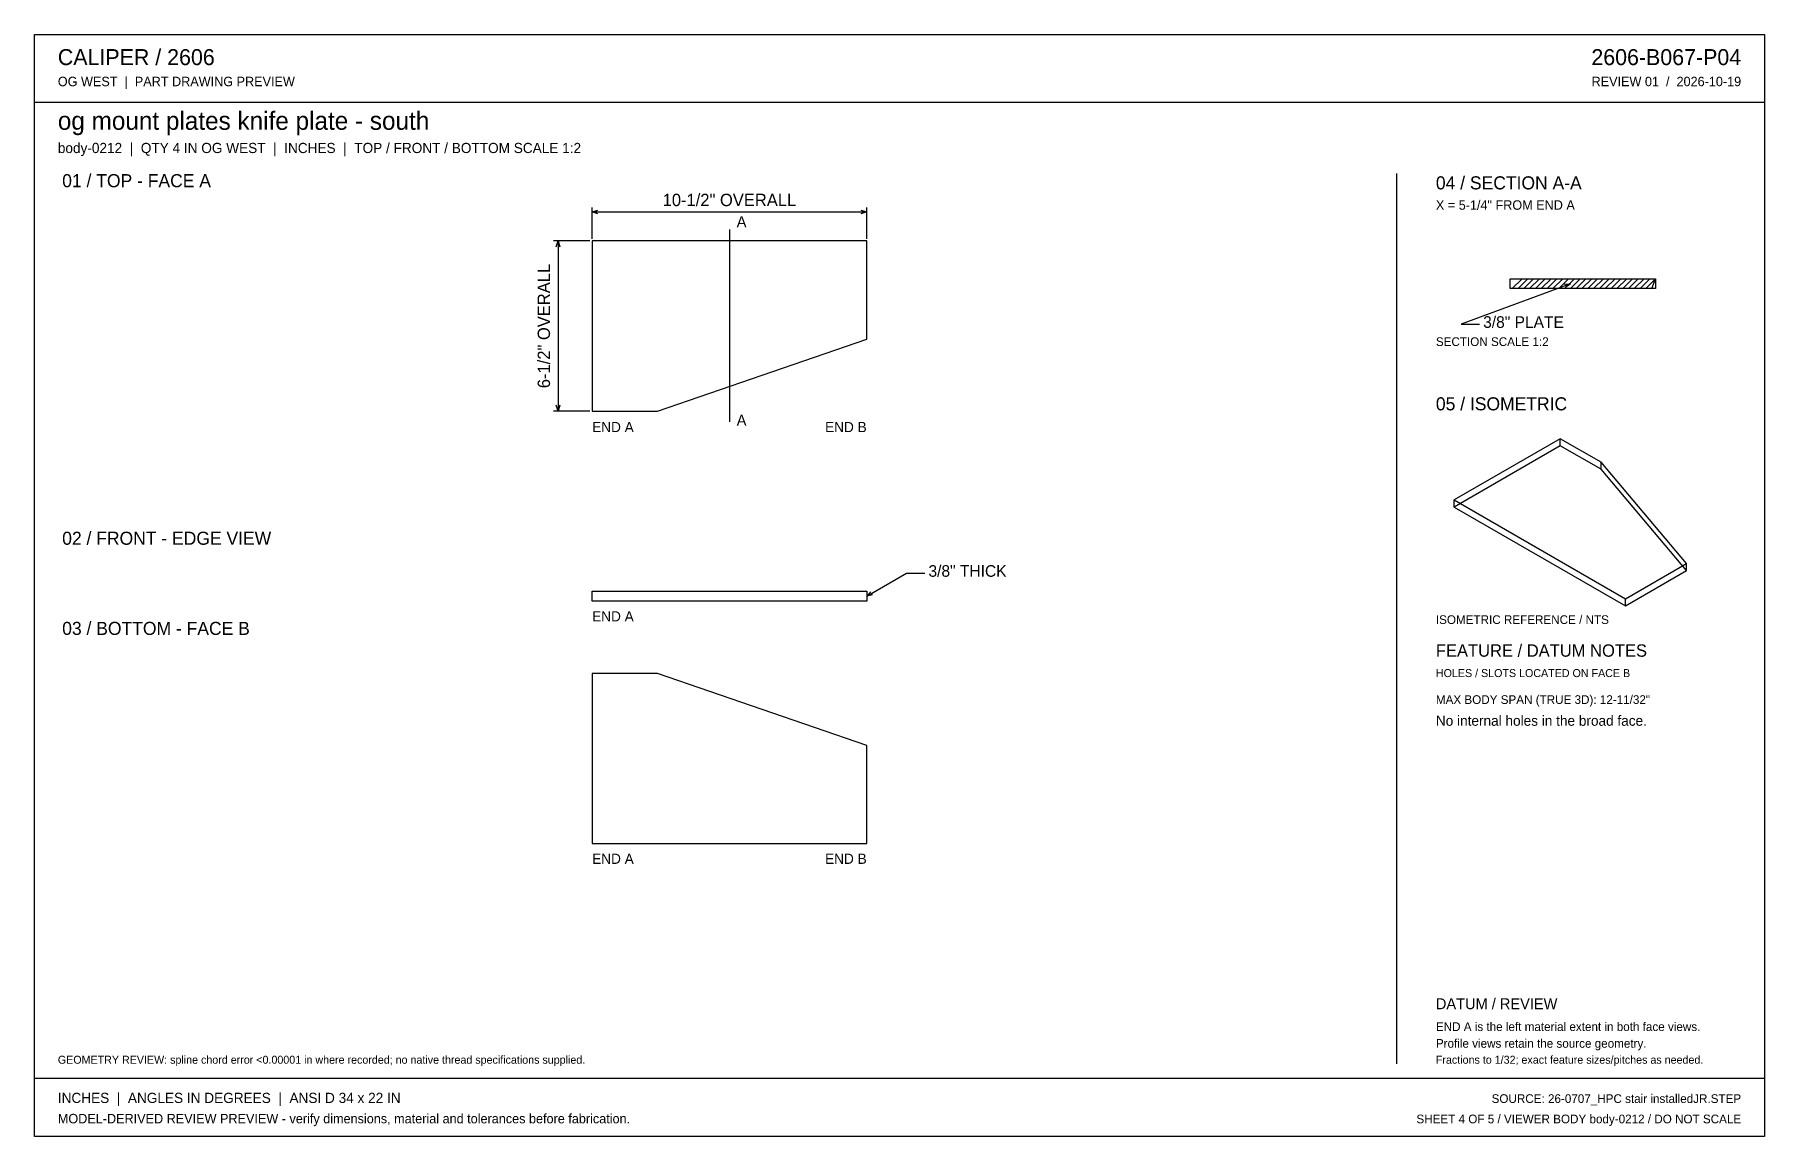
# Model space of a CAD drawing. Header units: inches. Extents: x 0.9 to 67.1, y 0.9 to 43.1.
import ezdxf
from ezdxf.enums import TextEntityAlignment as Align

# ---------------------------------------------------------------- set-up
doc = ezdxf.new("R2010")
doc.units = ezdxf.units.IN
doc.header["$MEASUREMENT"] = 0

msp = doc.modelspace()

# ---------------------------------------------------------------- linework, layer by layer
at = {"layer": 'ANNOTATION'}
for p, q in [((22.254, 35.25), (22.254, 36.444)), ((32.746, 35.25), (32.746, 36.444)), ((22.254, 36.278), (22.477, 36.347)), ((22.254, 36.278), (32.746, 36.278)), ((22.477, 36.208), (22.254, 36.278)), ((32.523, 36.347), (32.746, 36.278)), ((32.746, 36.278), (32.523, 36.208)), ((22.171, 35.167), (20.782, 35.167)), ((20.879, 34.944), (20.949, 35.167)), ((20.949, 35.167), (20.949, 28.667)), ((20.949, 35.167), (21.018, 34.944)), ((27.5, 35.611), (27.5, 28.25)), ((59.639, 33.535), (55.472, 31.986)), ((59.406, 33.522), (59.639, 33.535)), ((59.639, 33.535), (59.455, 33.392)), ((55.472, 31.986), (56.167, 31.986)), ((22.171, 28.667), (20.782, 28.667)), ((20.949, 28.667), (20.879, 28.889)), ((21.018, 28.889), (20.949, 28.667)), ((32.746, 21.59), (34.273, 22.472)), ((34.273, 22.472), (34.968, 22.472)), ((32.746, 21.59), (32.903, 21.762)), ((32.973, 21.641), (32.746, 21.59))]:
    msp.add_line(p, q, dxfattribs=at)
at = {"layer": 'OUTLINE'}
for p, q in [((0.944, 43.056), (67.056, 43.056)), ((0.944, 0.944), (0.944, 43.056)), ((67.056, 43.056), (67.056, 0.944)), ((0.944, 40.472), (67.056, 40.472)), ((53, 37.75), (53, 3.722)), ((32.746, 35.167), (22.254, 35.167)), ((22.254, 35.167), (22.254, 28.667)), ((32.746, 31.417), (32.746, 35.167)), ((57.334, 33.722), (62.889, 33.722)), ((57.334, 33.347), (57.334, 33.722)), ((57.417, 33.347), (57.792, 33.722)), ((57.639, 33.347), (58.014, 33.722)), ((57.862, 33.347), (58.237, 33.722)), ((58.084, 33.347), (58.459, 33.722)), ((58.306, 33.347), (58.681, 33.722)), ((58.528, 33.347), (58.903, 33.722)), ((58.75, 33.347), (59.125, 33.722)), ((58.973, 33.347), (59.348, 33.722)), ((59.195, 33.347), (59.57, 33.722)), ((59.417, 33.347), (59.792, 33.722)), ((59.639, 33.347), (60.014, 33.722)), ((59.862, 33.347), (60.237, 33.722)), ((60.084, 33.347), (60.459, 33.722)), ((60.306, 33.347), (60.681, 33.722)), ((60.528, 33.347), (60.903, 33.722)), ((60.75, 33.347), (61.125, 33.722)), ((60.973, 33.347), (61.348, 33.722)), ((61.195, 33.347), (61.57, 33.722)), ((61.417, 33.347), (61.792, 33.722)), ((61.639, 33.347), (62.014, 33.722)), ((61.862, 33.347), (62.237, 33.722)), ((62.084, 33.347), (62.459, 33.722)), ((62.306, 33.347), (62.681, 33.722)), ((62.528, 33.347), (62.889, 33.722)), ((62.75, 33.347), (62.889, 33.722)), ((62.889, 33.722), (62.889, 33.347)), ((62.889, 33.347), (57.334, 33.347)), ((24.754, 28.667), (32.746, 31.417)), ((22.254, 28.667), (24.754, 28.667)), ((59.252, 27.611), (55.198, 25.27)), ((59.252, 27.341), (55.198, 25)), ((60.811, 26.711), (59.252, 27.611)), ((59.252, 27.341), (59.252, 27.611)), ((60.811, 26.441), (59.252, 27.341)), ((64.08, 22.843), (60.811, 26.711)), ((60.811, 26.441), (60.811, 26.711)), ((64.08, 22.573), (60.811, 26.441)), ((55.198, 25.27), (61.741, 21.492)), ((55.198, 25), (55.198, 25.27)), ((55.198, 25), (61.741, 21.222)), ((61.741, 21.492), (64.08, 22.843)), ((61.741, 21.222), (64.08, 22.573)), ((64.08, 22.573), (64.08, 22.843)), ((22.254, 21.778), (32.746, 21.778)), ((22.254, 21.403), (22.254, 21.778)), ((32.746, 21.403), (22.254, 21.403)), ((32.746, 21.778), (32.746, 21.403)), ((61.741, 21.222), (61.741, 21.492)), ((24.754, 18.639), (22.254, 18.639)), ((22.254, 18.639), (22.254, 12.139)), ((32.746, 15.889), (24.754, 18.639)), ((32.746, 12.139), (32.746, 15.889)), ((22.254, 12.139), (32.746, 12.139)), ((0.944, 3.167), (67.056, 3.167)), ((67.056, 0.944), (0.944, 0.944))]:
    msp.add_line(p, q, dxfattribs=at)

# ---------------------------------------------------------------- texts
at = {"layer": 'ANNOTATION'}
for s, height, p in [('CALIPER / 2606', 0.61111, (1.833, 41.889)), ('OG WEST  |  PART DRAWING PREVIEW', 0.36111, (1.833, 41.083)), ('og mount plates knife plate - south', 0.69444, (1.833, 39.417)), ('body-0212  |  QTY 4 IN OG WEST  |  INCHES  |  TOP / FRONT / BOTTOM SCALE 1:2', 0.38889, (1.833, 38.528)), ('01 / TOP - FACE A', 0.5, (2, 37.222)), ('04 / SECTION A-A', 0.5, (54.5, 37.139)), ('X = 5-1/4" FROM END A', 0.36111, (54.5, 36.361)), ('A', 0.417, (27.778, 35.694)), ('3/8" PLATE', 0.4444, (56.306, 31.847)), ('SECTION SCALE 1:2', 0.33333, (54.5, 31.153)), ('05 / ISOMETRIC', 0.5, (54.5, 28.694)), ('A', 0.417, (27.778, 28.111)), ('END A', 0.3889, (22.254, 27.861)), ('02 / FRONT - EDGE VIEW', 0.5, (2, 23.556)), ('3/8" THICK', 0.4444, (35.107, 22.333)), ('03 / BOTTOM - FACE B', 0.5, (2, 20.111)), ('END A', 0.3889, (22.254, 20.625)), ('ISOMETRIC REFERENCE / NTS', 0.33333, (54.5, 20.528)), ('FEATURE / DATUM NOTES', 0.47222, (54.5, 19.278)), ('HOLES / SLOTS LOCATED ON FACE B', 0.30556, (54.5, 18.5)), ('MAX BODY SPAN (TRUE 3D): 12-11/32"', 0.33333, (54.5, 17.472)), ('No internal holes in the broad face.', 0.38889, (54.5, 16.639)), ('END A', 0.3889, (22.254, 11.361)), ('DATUM / REVIEW', 0.41667, (54.5, 5.806)), ('END A is the left material extent in both face views.', 0.33333, (54.5, 4.972)), ('Profile views retain the source geometry.', 0.33333, (54.5, 4.333)), ('GEOMETRY REVIEW: spline chord error <0.00001 in where recorded; no native thread specifications supplied.', 0.305556, (1.833, 3.722)), ('Fractions to 1/32; exact feature sizes/pitches as needed.', 0.30556, (54.5, 3.722)), ('INCHES  |  ANGLES IN DEGREES  |  ANSI D 34 x 22 IN', 0.38889, (1.833, 2.222)), ('MODEL-DERIVED REVIEW PREVIEW - verify dimensions, material and tolerances before fabrication.', 0.36111, (1.833, 1.444))]:
    msp.add_text(s, height=height, dxfattribs=at).set_placement(p)
for s, height, p in [('2606-B067-P04', 0.61111, (66.167, 41.889)), ('REVIEW 01  /  2026-10-19', 0.36111, (66.167, 41.083)), ('END B', 0.3889, (32.746, 27.861)), ('END B', 0.3889, (32.746, 11.361)), ('SOURCE: 26-0707_HPC stair installedJR.STEP', 0.33333, (66.167, 2.222)), ('SHEET 4 OF 5 / VIEWER BODY body-0212 / DO NOT SCALE', 0.33333, (66.167, 1.444))]:
    msp.add_text(s, height=height, dxfattribs=at).set_placement(p, align=Align.RIGHT)
msp.add_text('10-1/2" OVERALL', height=0.47222, dxfattribs=at).set_placement((27.5, 36.5), align=Align.CENTER)
msp.add_text('6-1/2" OVERALL', height=0.47222, rotation=90, dxfattribs=at).set_placement((20.643, 31.917), align=Align.CENTER)

doc.saveas('drawing.dxf')
